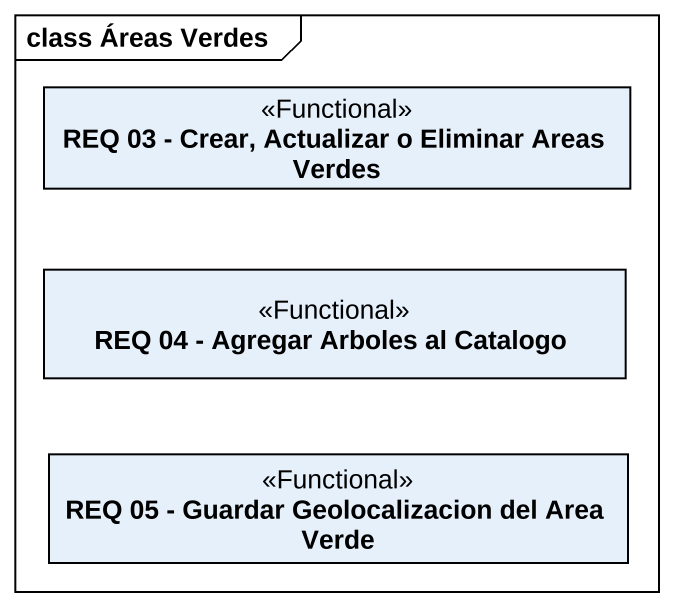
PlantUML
@startuml
mainframe class Áreas Verdes
hide circle
hide empty members
class "REQ 03 - Crear, Actualizar o Eliminar Areas Verdes" as REQ_03_Crear_Actualizar_o <<Functional>>
class "REQ 04 - Agregar Arboles al Catalogo" as REQ_04_Agregar_Arboles_al <<Functional>>
class "REQ 05 - Guardar Geolocalizacion del Area Verde" as REQ_05_Guardar <<Functional>>
@enduml
